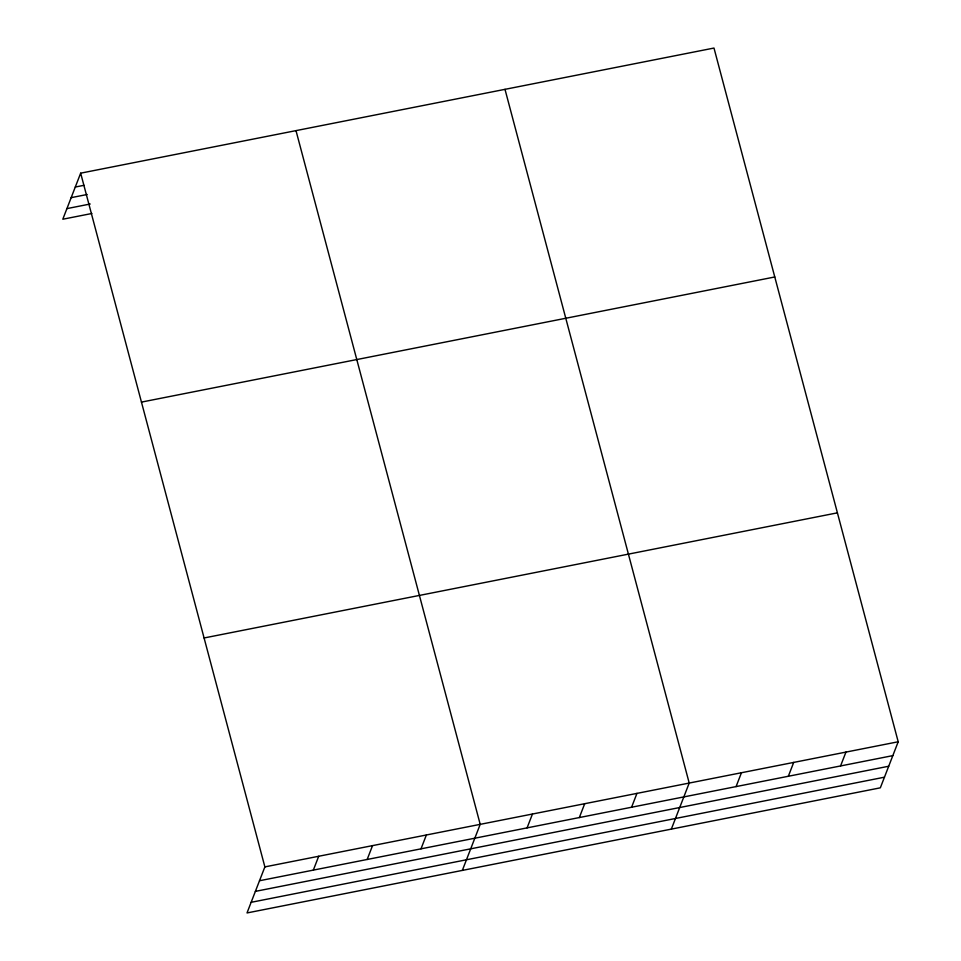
<?xml version="1.0" encoding="UTF-8"?>
<svg xmlns="http://www.w3.org/2000/svg" width="961" height="961" viewBox="0 0 961 961"><rect width="100%" height="100%" fill="white"/><g stroke="black" fill="none" stroke-linecap="round" stroke-linejoin="round"><path stroke-width="1.44" d="M80.664 173.172L264.876 866.894L247.013 912.95L880.336 787.828L898.199 741.772L713.987 48.05L80.664 173.172L62.801 219.228L91.896 213.486M313.334 870.113L318.704 856.263M367.162 859.47L372.544 845.62M421.002 848.839L426.372 834.989M462.337 870.402L480.2 824.346L296 130.636M527.084 827.877L532.454 814.027M579.327 817.559L584.708 803.708M631.581 807.24L636.951 793.378M671.343 829.115L689.205 783.059L504.993 89.337M736.078 786.591L741.448 772.74M788.332 776.272L793.702 762.409M840.575 765.941L845.944 752.091M75.294 187.035L84.015 185.305M71.174 197.654L87.175 194.494M66.922 208.609L90.202 204.008M141.459 402.106L774.782 276.972M204.08 637.972L837.415 512.838M264.876 866.894L898.199 741.772M259.506 880.744L892.829 755.622M255.374 891.376L888.709 766.241M251.133 902.319L884.456 777.197"/></g></svg>
